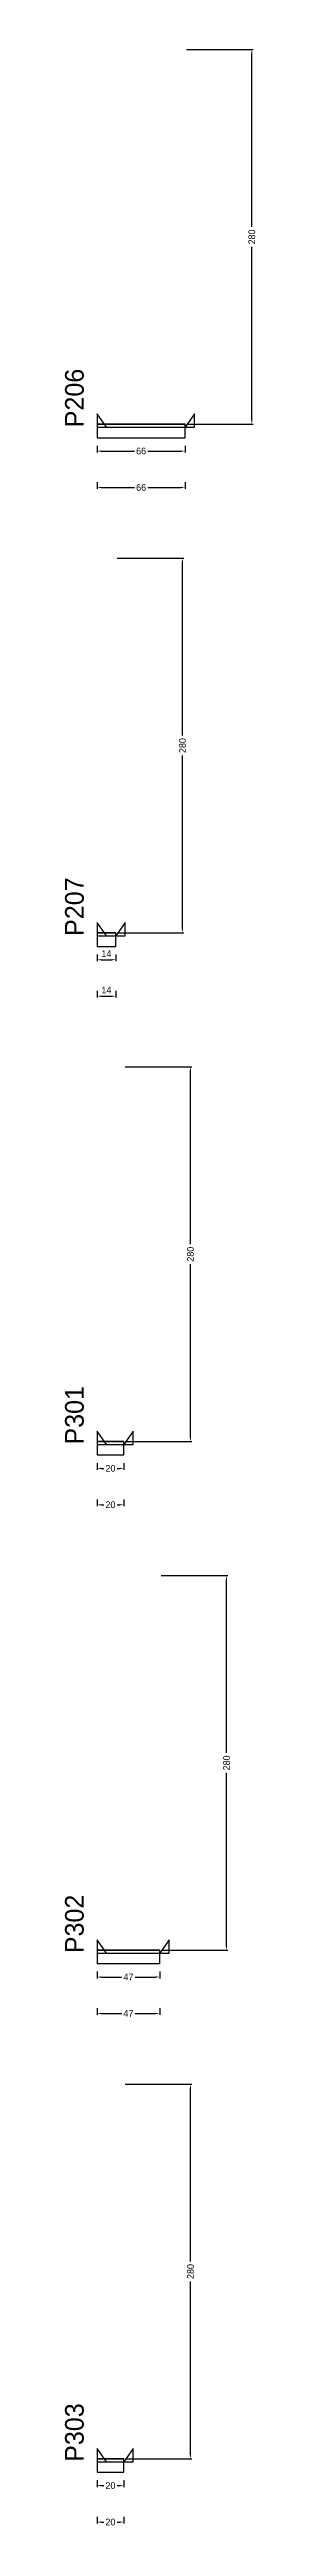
# Model space of a CAD drawing. Header units: centimetres. Extents: x -8500 to 4127, y -3806 to 295.
# Drawn here: x 3976 to 4119, y -3468 to -1618 of the extents above; entities that cross this region are included whole.
import ezdxf

# ---------------------------------------------------------------- set-up
doc = ezdxf.new("R2010")
doc.units = ezdxf.units.CM
for name, color, linetype in [('NOMENCLATURA', 7, 'Continuous'), ('SARR_2.2x10', 60, 'Continuous'), ('SARR_2.2x7', 40, 'Continuous')]:
    doc.layers.add(name, color=color, linetype=linetype)
doc.dimstyles.new('PAINEL-NOVA', dxfattribs={"dimtxt": 5, "dimasz": 3, "dimexe": 1, "dimexo": 1, "dimgap": 1, "dimtad": 1, "dimcen": 2.5, "dimazin": 3, "dimtfac": 1, "dimtmove": 0, "dimatfit": 3})

# ---------------------------------------------------------------- blocks, each defined once
blk = doc.blocks.new('_CLOSEDFILLED')
at = {"color": 0, "linetype": 'BYBLOCK'}
blk.add_solid([(-1, 0.16), (0, 0), (-1, -0.16)], dxfattribs=at)
blk = doc.blocks.new('*D151')
for p, q in [((4000, -1913.8), (4000, -1918.8)), ((4003, -1917.8), (4028, -1917.8)), ((4038, -1917.8), (4063, -1917.8)), ((4066, -1913.8), (4066, -1918.8))]:
    blk.add_line(p, q)
at = {"layer": 'Defpoints'}
for p in [(4000, -1912.8), (4000, -1917.8), (4066, -1912.8)]:
    blk.add_point(p, dxfattribs=at)
at = {"layer": 'SARR_2.2x10', "xscale": 3, "yscale": 3, "rotation": 180}
blk.add_blockref('_CLOSEDFILLED', (4000, -1917.8), dxfattribs=at)
at = {"layer": 'SARR_2.2x10', "xscale": 3, "yscale": 3}
blk.add_blockref('_CLOSEDFILLED', (4066, -1917.8), dxfattribs=at)
at = {"layer": 'SARR_2.2x10', "insert": (4033, -1917.8), "char_height": 5, "attachment_point": 5}
blk.add_mtext('66', dxfattribs=at)
blk = doc.blocks.new('*D152')
for p, q in [((4067, -1617.8), (4117, -1617.8)), ((4116, -1750.3), (4116, -1620.8)), ((4116, -1894.8), (4116, -1765.3)), ((4067, -1897.8), (4117, -1897.8))]:
    blk.add_line(p, q)
at = {"layer": 'Defpoints'}
for p in [(4066, -1617.8), (4066, -1897.8), (4116, -1897.8)]:
    blk.add_point(p, dxfattribs=at)
at = {"layer": 'SARR_2.2x10', "xscale": 3, "yscale": 3}
for p, rotation in [((4116, -1617.8), 90), ((4116, -1897.8), 270)]:
    blk.add_blockref('_CLOSEDFILLED', p, dxfattribs=dict(at, rotation=rotation))
at = {"layer": 'SARR_2.2x10', "insert": (4116, -1757.8), "char_height": 5, "attachment_point": 5, "rotation": 90}
blk.add_mtext('280', dxfattribs=at)
blk = doc.blocks.new('*D153')
for p, q in [((4067, -1617.8), (4117, -1617.8)), ((4116, -1750.3), (4116, -1620.8)), ((4116, -1894.8), (4116, -1765.3)), ((4067, -1897.8), (4117, -1897.8))]:
    blk.add_line(p, q)
at = {"layer": 'Defpoints'}
for p in [(4066, -1617.8), (4066, -1897.8), (4116, -1897.8)]:
    blk.add_point(p, dxfattribs=at)
at = {"layer": 'SARR_2.2x10', "xscale": 3, "yscale": 3}
for p, rotation in [((4116, -1617.8), 90), ((4116, -1897.8), 270)]:
    blk.add_blockref('_CLOSEDFILLED', p, dxfattribs=dict(at, rotation=rotation))
at = {"layer": 'SARR_2.2x10', "insert": (4116, -1757.8), "char_height": 5, "attachment_point": 5, "rotation": 90}
blk.add_mtext('280', dxfattribs=at)
blk = doc.blocks.new('*D154')
for p, q in [((4067, -1617.8), (4117, -1617.8)), ((4116, -1750.3), (4116, -1620.8)), ((4116, -1894.8), (4116, -1765.3)), ((4067, -1897.8), (4117, -1897.8))]:
    blk.add_line(p, q)
at = {"layer": 'Defpoints'}
for p in [(4066, -1617.8), (4066, -1897.8), (4116, -1897.8)]:
    blk.add_point(p, dxfattribs=at)
at = {"layer": 'SARR_2.2x10', "xscale": 3, "yscale": 3}
for p, rotation in [((4116, -1617.8), 90), ((4116, -1897.8), 270)]:
    blk.add_blockref('_CLOSEDFILLED', p, dxfattribs=dict(at, rotation=rotation))
at = {"layer": 'SARR_2.2x10', "insert": (4116, -1757.8), "char_height": 5, "attachment_point": 5, "rotation": 90}
blk.add_mtext('280', dxfattribs=at)
blk = doc.blocks.new('*D155')
for p, q in [((4067, -1617.8), (4117, -1617.8)), ((4116, -1750.3), (4116, -1620.8)), ((4116, -1894.8), (4116, -1765.3)), ((4067, -1897.8), (4117, -1897.8))]:
    blk.add_line(p, q)
at = {"layer": 'Defpoints'}
for p in [(4066, -1617.8), (4066, -1897.8), (4116, -1897.8)]:
    blk.add_point(p, dxfattribs=at)
at = {"layer": 'SARR_2.2x10', "xscale": 3, "yscale": 3}
for p, rotation in [((4116, -1617.8), 90), ((4116, -1897.8), 270)]:
    blk.add_blockref('_CLOSEDFILLED', p, dxfattribs=dict(at, rotation=rotation))
at = {"layer": 'SARR_2.2x10', "insert": (4116, -1757.8), "char_height": 5, "attachment_point": 5, "rotation": 90}
blk.add_mtext('280', dxfattribs=at)
blk = doc.blocks.new('*D156')
for p, q in [((4000, -1941), (4000, -1946)), ((4066, -1941), (4066, -1946)), ((4003, -1945), (4028, -1945)), ((4038, -1945), (4063, -1945))]:
    blk.add_line(p, q)
at = {"layer": 'Defpoints'}
for p in [(4000, -1940), (4066, -1940), (4000, -1945)]:
    blk.add_point(p, dxfattribs=at)
at = {"layer": 'SARR_2.2x10', "xscale": 3, "yscale": 3, "rotation": 180}
blk.add_blockref('_CLOSEDFILLED', (4000, -1945), dxfattribs=at)
at = {"layer": 'SARR_2.2x10', "xscale": 3, "yscale": 3}
blk.add_blockref('_CLOSEDFILLED', (4066, -1945), dxfattribs=at)
at = {"layer": 'SARR_2.2x10', "insert": (4033, -1945), "char_height": 5, "attachment_point": 5}
blk.add_mtext('66', dxfattribs=at)
blk = doc.blocks.new('GRA-E')
at = {"layer": 'SARR_2.2x7'}
blk.add_lwpolyline([(0, 0), (7, 0), (0, 10)], close=True, dxfattribs=at)
blk = doc.blocks.new('GRA-D')
at = {"layer": 'SARR_2.2x7'}
blk.add_lwpolyline([(0, 0), (7, 0), (7, 10)], close=True, dxfattribs=at)
blk = doc.blocks.new('*D177')
for p, q in [((4000, -2293.8), (4000, -2298.8)), ((4014, -2293.8), (4014, -2298.8)), ((4003, -2297.8), (4011, -2297.8))]:
    blk.add_line(p, q)
at = {"layer": 'Defpoints'}
for p in [(4000, -2292.8), (4014, -2292.8), (4000, -2297.8)]:
    blk.add_point(p, dxfattribs=at)
at = {"layer": 'SARR_2.2x10', "xscale": 3, "yscale": 3, "rotation": 180}
blk.add_blockref('_CLOSEDFILLED', (4000, -2297.8), dxfattribs=at)
at = {"layer": 'SARR_2.2x10', "xscale": 3, "yscale": 3}
blk.add_blockref('_CLOSEDFILLED', (4014, -2297.8), dxfattribs=at)
at = {"layer": 'SARR_2.2x10', "insert": (4007, -2293.3), "char_height": 5, "attachment_point": 5}
blk.add_mtext('14', dxfattribs=at)
blk = doc.blocks.new('*D178')
for p, q in [((4015, -1997.8), (4065, -1997.8)), ((4064, -2130.3), (4064, -2000.8)), ((4064, -2274.8), (4064, -2145.3)), ((4015, -2277.8), (4065, -2277.8))]:
    blk.add_line(p, q)
at = {"layer": 'Defpoints'}
for p in [(4014, -1997.8), (4014, -2277.8), (4064, -2277.8)]:
    blk.add_point(p, dxfattribs=at)
at = {"layer": 'SARR_2.2x10', "xscale": 3, "yscale": 3}
for p, rotation in [((4064, -1997.8), 90), ((4064, -2277.8), 270)]:
    blk.add_blockref('_CLOSEDFILLED', p, dxfattribs=dict(at, rotation=rotation))
at = {"layer": 'SARR_2.2x10', "insert": (4064, -2137.8), "char_height": 5, "attachment_point": 5, "rotation": 90}
blk.add_mtext('280', dxfattribs=at)
blk = doc.blocks.new('*D179')
for p, q in [((4015, -1997.8), (4065, -1997.8)), ((4064, -2130.3), (4064, -2000.8)), ((4064, -2274.8), (4064, -2145.3)), ((4015, -2277.8), (4065, -2277.8))]:
    blk.add_line(p, q)
at = {"layer": 'Defpoints'}
for p in [(4014, -1997.8), (4014, -2277.8), (4064, -2277.8)]:
    blk.add_point(p, dxfattribs=at)
at = {"layer": 'SARR_2.2x10', "xscale": 3, "yscale": 3}
for p, rotation in [((4064, -1997.8), 90), ((4064, -2277.8), 270)]:
    blk.add_blockref('_CLOSEDFILLED', p, dxfattribs=dict(at, rotation=rotation))
at = {"layer": 'SARR_2.2x10', "insert": (4064, -2137.8), "char_height": 5, "attachment_point": 5, "rotation": 90}
blk.add_mtext('280', dxfattribs=at)
blk = doc.blocks.new('*D180')
for p, q in [((4015, -1997.8), (4065, -1997.8)), ((4064, -2130.3), (4064, -2000.8)), ((4064, -2274.8), (4064, -2145.3)), ((4015, -2277.8), (4065, -2277.8))]:
    blk.add_line(p, q)
at = {"layer": 'Defpoints'}
for p in [(4014, -1997.8), (4014, -2277.8), (4064, -2277.8)]:
    blk.add_point(p, dxfattribs=at)
at = {"layer": 'SARR_2.2x10', "xscale": 3, "yscale": 3}
for p, rotation in [((4064, -1997.8), 90), ((4064, -2277.8), 270)]:
    blk.add_blockref('_CLOSEDFILLED', p, dxfattribs=dict(at, rotation=rotation))
at = {"layer": 'SARR_2.2x10', "insert": (4064, -2137.8), "char_height": 5, "attachment_point": 5, "rotation": 90}
blk.add_mtext('280', dxfattribs=at)
blk = doc.blocks.new('*D181')
for p, q in [((4015, -1997.8), (4065, -1997.8)), ((4064, -2130.3), (4064, -2000.8)), ((4064, -2274.8), (4064, -2145.3)), ((4015, -2277.8), (4065, -2277.8))]:
    blk.add_line(p, q)
at = {"layer": 'Defpoints'}
for p in [(4014, -1997.8), (4014, -2277.8), (4064, -2277.8)]:
    blk.add_point(p, dxfattribs=at)
at = {"layer": 'SARR_2.2x10', "xscale": 3, "yscale": 3}
for p, rotation in [((4064, -1997.8), 90), ((4064, -2277.8), 270)]:
    blk.add_blockref('_CLOSEDFILLED', p, dxfattribs=dict(at, rotation=rotation))
at = {"layer": 'SARR_2.2x10', "insert": (4064, -2137.8), "char_height": 5, "attachment_point": 5, "rotation": 90}
blk.add_mtext('280', dxfattribs=at)
blk = doc.blocks.new('*D182')
for p, q in [((4000, -2321), (4000, -2326)), ((4003, -2325), (4011, -2325)), ((4014, -2321), (4014, -2326))]:
    blk.add_line(p, q)
at = {"layer": 'Defpoints'}
for p in [(4000, -2320), (4000, -2325), (4014, -2320)]:
    blk.add_point(p, dxfattribs=at)
at = {"layer": 'SARR_2.2x10', "xscale": 3, "yscale": 3, "rotation": 180}
blk.add_blockref('_CLOSEDFILLED', (4000, -2325), dxfattribs=at)
at = {"layer": 'SARR_2.2x10', "xscale": 3, "yscale": 3}
blk.add_blockref('_CLOSEDFILLED', (4014, -2325), dxfattribs=at)
at = {"layer": 'SARR_2.2x10', "insert": (4007, -2320.5), "char_height": 5, "attachment_point": 5}
blk.add_mtext('14', dxfattribs=at)
blk = doc.blocks.new('*D203')
for p, q in [((4000, -2673.8), (4000, -2678.8)), ((4003, -2677.8), (4005, -2677.8)), ((4015, -2677.8), (4017, -2677.8)), ((4020, -2673.8), (4020, -2678.8))]:
    blk.add_line(p, q)
at = {"layer": 'Defpoints'}
for p in [(4000, -2672.8), (4000, -2677.8), (4020, -2672.8)]:
    blk.add_point(p, dxfattribs=at)
at = {"layer": 'SARR_2.2x10', "xscale": 3, "yscale": 3, "rotation": 180}
blk.add_blockref('_CLOSEDFILLED', (4000, -2677.8), dxfattribs=at)
at = {"layer": 'SARR_2.2x10', "xscale": 3, "yscale": 3}
blk.add_blockref('_CLOSEDFILLED', (4020, -2677.8), dxfattribs=at)
at = {"layer": 'SARR_2.2x10', "insert": (4010, -2677.8), "char_height": 5, "attachment_point": 5}
blk.add_mtext('20', dxfattribs=at)
blk = doc.blocks.new('*D204')
for p, q in [((4021, -2377.8), (4071, -2377.8)), ((4070, -2510.3), (4070, -2380.8)), ((4070, -2654.8), (4070, -2525.3)), ((4021, -2657.8), (4071, -2657.8))]:
    blk.add_line(p, q)
at = {"layer": 'Defpoints'}
for p in [(4020, -2377.8), (4020, -2657.8), (4070, -2657.8)]:
    blk.add_point(p, dxfattribs=at)
at = {"layer": 'SARR_2.2x10', "xscale": 3, "yscale": 3}
for p, rotation in [((4070, -2377.8), 90), ((4070, -2657.8), 270)]:
    blk.add_blockref('_CLOSEDFILLED', p, dxfattribs=dict(at, rotation=rotation))
at = {"layer": 'SARR_2.2x10', "insert": (4070, -2517.8), "char_height": 5, "attachment_point": 5, "rotation": 90}
blk.add_mtext('280', dxfattribs=at)
blk = doc.blocks.new('*D205')
for p, q in [((4021, -2377.8), (4071, -2377.8)), ((4070, -2510.3), (4070, -2380.8)), ((4070, -2654.8), (4070, -2525.3)), ((4021, -2657.8), (4071, -2657.8))]:
    blk.add_line(p, q)
at = {"layer": 'Defpoints'}
for p in [(4020, -2377.8), (4020, -2657.8), (4070, -2657.8)]:
    blk.add_point(p, dxfattribs=at)
at = {"layer": 'SARR_2.2x10', "xscale": 3, "yscale": 3}
for p, rotation in [((4070, -2377.8), 90), ((4070, -2657.8), 270)]:
    blk.add_blockref('_CLOSEDFILLED', p, dxfattribs=dict(at, rotation=rotation))
at = {"layer": 'SARR_2.2x10', "insert": (4070, -2517.8), "char_height": 5, "attachment_point": 5, "rotation": 90}
blk.add_mtext('280', dxfattribs=at)
blk = doc.blocks.new('*D206')
for p, q in [((4021, -2377.8), (4071, -2377.8)), ((4070, -2510.3), (4070, -2380.8)), ((4070, -2654.8), (4070, -2525.3)), ((4021, -2657.8), (4071, -2657.8))]:
    blk.add_line(p, q)
at = {"layer": 'Defpoints'}
for p in [(4020, -2377.8), (4020, -2657.8), (4070, -2657.8)]:
    blk.add_point(p, dxfattribs=at)
at = {"layer": 'SARR_2.2x10', "xscale": 3, "yscale": 3}
for p, rotation in [((4070, -2377.8), 90), ((4070, -2657.8), 270)]:
    blk.add_blockref('_CLOSEDFILLED', p, dxfattribs=dict(at, rotation=rotation))
at = {"layer": 'SARR_2.2x10', "insert": (4070, -2517.8), "char_height": 5, "attachment_point": 5, "rotation": 90}
blk.add_mtext('280', dxfattribs=at)
blk = doc.blocks.new('*D207')
for p, q in [((4021, -2377.8), (4071, -2377.8)), ((4070, -2510.3), (4070, -2380.8)), ((4070, -2654.8), (4070, -2525.3)), ((4021, -2657.8), (4071, -2657.8))]:
    blk.add_line(p, q)
at = {"layer": 'Defpoints'}
for p in [(4020, -2377.8), (4020, -2657.8), (4070, -2657.8)]:
    blk.add_point(p, dxfattribs=at)
at = {"layer": 'SARR_2.2x10', "xscale": 3, "yscale": 3}
for p, rotation in [((4070, -2377.8), 90), ((4070, -2657.8), 270)]:
    blk.add_blockref('_CLOSEDFILLED', p, dxfattribs=dict(at, rotation=rotation))
at = {"layer": 'SARR_2.2x10', "insert": (4070, -2517.8), "char_height": 5, "attachment_point": 5, "rotation": 90}
blk.add_mtext('280', dxfattribs=at)
blk = doc.blocks.new('*D208')
for p, q in [((4000, -2701), (4000, -2706)), ((4020, -2701), (4020, -2706)), ((4003, -2705), (4005, -2705)), ((4015, -2705), (4017, -2705))]:
    blk.add_line(p, q)
at = {"layer": 'Defpoints'}
for p in [(4000, -2700), (4020, -2700), (4000, -2705)]:
    blk.add_point(p, dxfattribs=at)
at = {"layer": 'SARR_2.2x10', "xscale": 3, "yscale": 3, "rotation": 180}
blk.add_blockref('_CLOSEDFILLED', (4000, -2705), dxfattribs=at)
at = {"layer": 'SARR_2.2x10', "xscale": 3, "yscale": 3}
blk.add_blockref('_CLOSEDFILLED', (4020, -2705), dxfattribs=at)
at = {"layer": 'SARR_2.2x10', "insert": (4010, -2705), "char_height": 5, "attachment_point": 5}
blk.add_mtext('20', dxfattribs=at)
blk = doc.blocks.new('*D229')
for p, q in [((4000, -3053.8), (4000, -3058.8)), ((4003, -3057.8), (4018.5, -3057.8)), ((4028.5, -3057.8), (4044, -3057.8)), ((4047, -3053.8), (4047, -3058.8))]:
    blk.add_line(p, q)
at = {"layer": 'Defpoints'}
for p in [(4000, -3052.8), (4047, -3052.8), (4000, -3057.8)]:
    blk.add_point(p, dxfattribs=at)
at = {"layer": 'SARR_2.2x10', "xscale": 3, "yscale": 3, "rotation": 180}
blk.add_blockref('_CLOSEDFILLED', (4000, -3057.8), dxfattribs=at)
at = {"layer": 'SARR_2.2x10', "xscale": 3, "yscale": 3}
blk.add_blockref('_CLOSEDFILLED', (4047, -3057.8), dxfattribs=at)
at = {"layer": 'SARR_2.2x10', "insert": (4023.5, -3057.8), "char_height": 5, "attachment_point": 5}
blk.add_mtext('47', dxfattribs=at)
blk = doc.blocks.new('*D230')
for p, q in [((4048, -2757.8), (4098, -2757.8)), ((4097, -2890.3), (4097, -2760.8)), ((4097, -3034.8), (4097, -2905.3)), ((4048, -3037.8), (4098, -3037.8))]:
    blk.add_line(p, q)
at = {"layer": 'Defpoints'}
for p in [(4047, -2757.8), (4047, -3037.8), (4097, -3037.8)]:
    blk.add_point(p, dxfattribs=at)
at = {"layer": 'SARR_2.2x10', "xscale": 3, "yscale": 3}
for p, rotation in [((4097, -2757.8), 90), ((4097, -3037.8), 270)]:
    blk.add_blockref('_CLOSEDFILLED', p, dxfattribs=dict(at, rotation=rotation))
at = {"layer": 'SARR_2.2x10', "insert": (4097, -2897.8), "char_height": 5, "attachment_point": 5, "rotation": 90}
blk.add_mtext('280', dxfattribs=at)
blk = doc.blocks.new('*D231')
for p, q in [((4048, -2757.8), (4098, -2757.8)), ((4097, -2890.3), (4097, -2760.8)), ((4097, -3034.8), (4097, -2905.3)), ((4048, -3037.8), (4098, -3037.8))]:
    blk.add_line(p, q)
at = {"layer": 'Defpoints'}
for p in [(4047, -2757.8), (4047, -3037.8), (4097, -3037.8)]:
    blk.add_point(p, dxfattribs=at)
at = {"layer": 'SARR_2.2x10', "xscale": 3, "yscale": 3}
for p, rotation in [((4097, -2757.8), 90), ((4097, -3037.8), 270)]:
    blk.add_blockref('_CLOSEDFILLED', p, dxfattribs=dict(at, rotation=rotation))
at = {"layer": 'SARR_2.2x10', "insert": (4097, -2897.8), "char_height": 5, "attachment_point": 5, "rotation": 90}
blk.add_mtext('280', dxfattribs=at)
blk = doc.blocks.new('*D232')
for p, q in [((4048, -2757.8), (4098, -2757.8)), ((4097, -2890.3), (4097, -2760.8)), ((4097, -3034.8), (4097, -2905.3)), ((4048, -3037.8), (4098, -3037.8))]:
    blk.add_line(p, q)
at = {"layer": 'Defpoints'}
for p in [(4047, -2757.8), (4047, -3037.8), (4097, -3037.8)]:
    blk.add_point(p, dxfattribs=at)
at = {"layer": 'SARR_2.2x10', "xscale": 3, "yscale": 3}
for p, rotation in [((4097, -2757.8), 90), ((4097, -3037.8), 270)]:
    blk.add_blockref('_CLOSEDFILLED', p, dxfattribs=dict(at, rotation=rotation))
at = {"layer": 'SARR_2.2x10', "insert": (4097, -2897.8), "char_height": 5, "attachment_point": 5, "rotation": 90}
blk.add_mtext('280', dxfattribs=at)
blk = doc.blocks.new('*D233')
for p, q in [((4048, -2757.8), (4098, -2757.8)), ((4097, -2890.3), (4097, -2760.8)), ((4097, -3034.8), (4097, -2905.3)), ((4048, -3037.8), (4098, -3037.8))]:
    blk.add_line(p, q)
at = {"layer": 'Defpoints'}
for p in [(4047, -2757.8), (4047, -3037.8), (4097, -3037.8)]:
    blk.add_point(p, dxfattribs=at)
at = {"layer": 'SARR_2.2x10', "xscale": 3, "yscale": 3}
for p, rotation in [((4097, -2757.8), 90), ((4097, -3037.8), 270)]:
    blk.add_blockref('_CLOSEDFILLED', p, dxfattribs=dict(at, rotation=rotation))
at = {"layer": 'SARR_2.2x10', "insert": (4097, -2897.8), "char_height": 5, "attachment_point": 5, "rotation": 90}
blk.add_mtext('280', dxfattribs=at)
blk = doc.blocks.new('*D234')
for p, q in [((4000, -3081), (4000, -3086)), ((4003, -3085), (4018.5, -3085)), ((4028.5, -3085), (4044, -3085)), ((4047, -3081), (4047, -3086))]:
    blk.add_line(p, q)
at = {"layer": 'Defpoints'}
for p in [(4000, -3080), (4000, -3085), (4047, -3080)]:
    blk.add_point(p, dxfattribs=at)
at = {"layer": 'SARR_2.2x10', "xscale": 3, "yscale": 3, "rotation": 180}
blk.add_blockref('_CLOSEDFILLED', (4000, -3085), dxfattribs=at)
at = {"layer": 'SARR_2.2x10', "xscale": 3, "yscale": 3}
blk.add_blockref('_CLOSEDFILLED', (4047, -3085), dxfattribs=at)
at = {"layer": 'SARR_2.2x10', "insert": (4023.5, -3085), "char_height": 5, "attachment_point": 5}
blk.add_mtext('47', dxfattribs=at)
blk = doc.blocks.new('*D255')
for p, q in [((4000, -3433.8), (4000, -3438.8)), ((4003, -3437.8), (4005, -3437.8)), ((4015, -3437.8), (4017, -3437.8)), ((4020, -3433.8), (4020, -3438.8))]:
    blk.add_line(p, q)
at = {"layer": 'Defpoints'}
for p in [(4000, -3432.8), (4000, -3437.8), (4020, -3432.8)]:
    blk.add_point(p, dxfattribs=at)
at = {"layer": 'SARR_2.2x10', "xscale": 3, "yscale": 3, "rotation": 180}
blk.add_blockref('_CLOSEDFILLED', (4000, -3437.8), dxfattribs=at)
at = {"layer": 'SARR_2.2x10', "xscale": 3, "yscale": 3}
blk.add_blockref('_CLOSEDFILLED', (4020, -3437.8), dxfattribs=at)
at = {"layer": 'SARR_2.2x10', "insert": (4010, -3437.8), "char_height": 5, "attachment_point": 5}
blk.add_mtext('20', dxfattribs=at)
blk = doc.blocks.new('*D256')
for p, q in [((4021, -3137.8), (4071, -3137.8)), ((4070, -3270.3), (4070, -3140.8)), ((4070, -3414.8), (4070, -3285.3)), ((4021, -3417.8), (4071, -3417.8))]:
    blk.add_line(p, q)
at = {"layer": 'Defpoints'}
for p in [(4020, -3137.8), (4020, -3417.8), (4070, -3417.8)]:
    blk.add_point(p, dxfattribs=at)
at = {"layer": 'SARR_2.2x10', "xscale": 3, "yscale": 3}
for p, rotation in [((4070, -3137.8), 90), ((4070, -3417.8), 270)]:
    blk.add_blockref('_CLOSEDFILLED', p, dxfattribs=dict(at, rotation=rotation))
at = {"layer": 'SARR_2.2x10', "insert": (4070, -3277.8), "char_height": 5, "attachment_point": 5, "rotation": 90}
blk.add_mtext('280', dxfattribs=at)
blk = doc.blocks.new('*D257')
for p, q in [((4021, -3137.8), (4071, -3137.8)), ((4070, -3270.3), (4070, -3140.8)), ((4070, -3414.8), (4070, -3285.3)), ((4021, -3417.8), (4071, -3417.8))]:
    blk.add_line(p, q)
at = {"layer": 'Defpoints'}
for p in [(4020, -3137.8), (4020, -3417.8), (4070, -3417.8)]:
    blk.add_point(p, dxfattribs=at)
at = {"layer": 'SARR_2.2x10', "xscale": 3, "yscale": 3}
for p, rotation in [((4070, -3137.8), 90), ((4070, -3417.8), 270)]:
    blk.add_blockref('_CLOSEDFILLED', p, dxfattribs=dict(at, rotation=rotation))
at = {"layer": 'SARR_2.2x10', "insert": (4070, -3277.8), "char_height": 5, "attachment_point": 5, "rotation": 90}
blk.add_mtext('280', dxfattribs=at)
blk = doc.blocks.new('*D258')
for p, q in [((4021, -3137.8), (4071, -3137.8)), ((4070, -3270.3), (4070, -3140.8)), ((4070, -3414.8), (4070, -3285.3)), ((4021, -3417.8), (4071, -3417.8))]:
    blk.add_line(p, q)
at = {"layer": 'Defpoints'}
for p in [(4020, -3137.8), (4020, -3417.8), (4070, -3417.8)]:
    blk.add_point(p, dxfattribs=at)
at = {"layer": 'SARR_2.2x10', "xscale": 3, "yscale": 3}
for p, rotation in [((4070, -3137.8), 90), ((4070, -3417.8), 270)]:
    blk.add_blockref('_CLOSEDFILLED', p, dxfattribs=dict(at, rotation=rotation))
at = {"layer": 'SARR_2.2x10', "insert": (4070, -3277.8), "char_height": 5, "attachment_point": 5, "rotation": 90}
blk.add_mtext('280', dxfattribs=at)
blk = doc.blocks.new('*D259')
for p, q in [((4021, -3137.8), (4071, -3137.8)), ((4070, -3270.3), (4070, -3140.8)), ((4070, -3414.8), (4070, -3285.3)), ((4021, -3417.8), (4071, -3417.8))]:
    blk.add_line(p, q)
at = {"layer": 'Defpoints'}
for p in [(4020, -3137.8), (4020, -3417.8), (4070, -3417.8)]:
    blk.add_point(p, dxfattribs=at)
at = {"layer": 'SARR_2.2x10', "xscale": 3, "yscale": 3}
for p, rotation in [((4070, -3137.8), 90), ((4070, -3417.8), 270)]:
    blk.add_blockref('_CLOSEDFILLED', p, dxfattribs=dict(at, rotation=rotation))
at = {"layer": 'SARR_2.2x10', "insert": (4070, -3277.8), "char_height": 5, "attachment_point": 5, "rotation": 90}
blk.add_mtext('280', dxfattribs=at)
blk = doc.blocks.new('*D260')
for p, q in [((4000, -3461), (4000, -3466)), ((4003, -3465), (4005, -3465)), ((4015, -3465), (4017, -3465)), ((4020, -3461), (4020, -3466))]:
    blk.add_line(p, q)
at = {"layer": 'Defpoints'}
for p in [(4000, -3460), (4020, -3460), (4000, -3465)]:
    blk.add_point(p, dxfattribs=at)
at = {"layer": 'SARR_2.2x10', "xscale": 3, "yscale": 3, "rotation": 180}
blk.add_blockref('_CLOSEDFILLED', (4000, -3465), dxfattribs=at)
at = {"layer": 'SARR_2.2x10', "xscale": 3, "yscale": 3}
blk.add_blockref('_CLOSEDFILLED', (4020, -3465), dxfattribs=at)
at = {"layer": 'SARR_2.2x10', "insert": (4010, -3465), "char_height": 5, "attachment_point": 5}
blk.add_mtext('20', dxfattribs=at)

msp = doc.modelspace()

# ---------------------------------------------------------------- linework, layer by layer
at = {"layer": 'SARR_2.2x10'}
for p, q in [((4066, -1897.8), (4000, -1897.8)), ((4000, -1897.8), (4000, -1907.8)), ((4066, -1907.8), (4066, -1897.8)), ((4000, -1907.8), (4066, -1907.8)), ((4014, -2277.8), (4000, -2277.8)), ((4000, -2277.8), (4000, -2287.8)), ((4000, -2287.8), (4014, -2287.8)), ((4014, -2287.8), (4014, -2277.8)), ((4020, -2657.8), (4000, -2657.8)), ((4000, -2657.8), (4000, -2667.8)), ((4020, -2667.8), (4020, -2657.8)), ((4000, -2667.8), (4020, -2667.8)), ((4047, -3037.8), (4000, -3037.8)), ((4000, -3037.8), (4000, -3047.8)), ((4000, -3047.8), (4047, -3047.8)), ((4047, -3047.8), (4047, -3037.8)), ((4020, -3417.8), (4000, -3417.8)), ((4000, -3417.8), (4000, -3427.8)), ((4020, -3427.8), (4020, -3417.8)), ((4000, -3427.8), (4020, -3427.8))]:
    msp.add_line(p, q, dxfattribs=at)
at = {"layer": 'SARR_2.2x7'}
for p, q in [((4066, -1897.8), (4000, -1897.8)), ((4000, -1897.8), (4000, -1900)), ((4000, -1897.8), (4007, -1897.8)), ((4000, -1897.8), (4007, -1897.8)), ((4000, -1897.8), (4007, -1897.8)), ((4000, -1897.8), (4007, -1897.8)), ((4000, -1900), (4066, -1900)), ((4007, -1897.8), (4066, -1897.8)), ((4007, -1897.8), (4066, -1897.8)), ((4007, -1897.8), (4066, -1897.8)), ((4007, -1897.8), (4066, -1897.8)), ((4066, -1900), (4066, -1897.8)), ((4014, -2277.8), (4000, -2277.8)), ((4000, -2277.8), (4000, -2280)), ((4000, -2277.8), (4007, -2277.8)), ((4000, -2277.8), (4007, -2277.8)), ((4000, -2277.8), (4007, -2277.8)), ((4000, -2277.8), (4007, -2277.8)), ((4000, -2280), (4014, -2280)), ((4007, -2277.8), (4014, -2277.8)), ((4007, -2277.8), (4014, -2277.8)), ((4007, -2277.8), (4014, -2277.8)), ((4007, -2277.8), (4014, -2277.8)), ((4014, -2280), (4014, -2277.8)), ((4020, -2657.8), (4000, -2657.8)), ((4000, -2657.8), (4000, -2660)), ((4000, -2657.8), (4007, -2657.8)), ((4000, -2657.8), (4007, -2657.8)), ((4000, -2657.8), (4007, -2657.8)), ((4000, -2657.8), (4007, -2657.8)), ((4000, -2660), (4020, -2660)), ((4007, -2657.8), (4020, -2657.8)), ((4007, -2657.8), (4020, -2657.8)), ((4007, -2657.8), (4020, -2657.8)), ((4007, -2657.8), (4020, -2657.8)), ((4020, -2660), (4020, -2657.8)), ((4047, -3037.8), (4000, -3037.8)), ((4000, -3037.8), (4000, -3040)), ((4000, -3037.8), (4007, -3037.8)), ((4000, -3037.8), (4007, -3037.8)), ((4000, -3037.8), (4007, -3037.8)), ((4000, -3037.8), (4007, -3037.8)), ((4000, -3040), (4047, -3040)), ((4007, -3037.8), (4047, -3037.8)), ((4007, -3037.8), (4047, -3037.8)), ((4007, -3037.8), (4047, -3037.8)), ((4007, -3037.8), (4047, -3037.8)), ((4047, -3040), (4047, -3037.8)), ((4020, -3417.8), (4000, -3417.8)), ((4000, -3417.8), (4000, -3420)), ((4000, -3417.8), (4007, -3417.8)), ((4000, -3417.8), (4007, -3417.8)), ((4000, -3417.8), (4007, -3417.8)), ((4000, -3417.8), (4007, -3417.8)), ((4000, -3420), (4020, -3420)), ((4007, -3417.8), (4020, -3417.8)), ((4007, -3417.8), (4020, -3417.8)), ((4007, -3417.8), (4020, -3417.8)), ((4007, -3417.8), (4020, -3417.8)), ((4020, -3420), (4020, -3417.8))]:
    msp.add_line(p, q, dxfattribs=at)

# ---------------------------------------------------------------- block references
for name, p in [('GRA-E', (4000, -1900)), ('GRA-D', (4066, -1900)), ('GRA-E', (4000, -2280)), ('GRA-D', (4014, -2280)), ('GRA-E', (4000, -2660)), ('GRA-D', (4020, -2660)), ('GRA-E', (4000, -3040)), ('GRA-D', (4047, -3040)), ('GRA-E', (4000, -3420)), ('GRA-D', (4020, -3420))]:
    msp.add_blockref(name, p, dxfattribs=at)

# ---------------------------------------------------------------- texts
at = {"layer": 'NOMENCLATURA'}
for s, p in [('P206', (3990, -1900)), ('P207', (3990, -2280)), ('P301', (3990, -2660)), ('P302', (3990, -3040)), ('P303', (3990, -3420))]:
    msp.add_text(s, height=14, rotation=90, dxfattribs=at).set_placement(p)

# ---------------------------------------------------------------- dimensions: what is measured, and where the dimension line sits
at = {"layer": 'SARR_2.2x10'}
for base, p1, p2, picture, middle in [((4116, -1897.8), (4066, -1897.8), (4066, -1617.8), '*D152', (4116, -1757.8)), ((4116, -1897.8), (4066, -1897.8), (4066, -1617.8), '*D153', (4116, -1757.8)), ((4116, -1897.8), (4066, -1897.8), (4066, -1617.8), '*D154', (4116, -1757.8)), ((4116, -1897.8), (4066, -1897.8), (4066, -1617.8), '*D155', (4116, -1757.8)), ((4064, -2277.8), (4014, -2277.8), (4014, -1997.8), '*D178', (4064, -2137.8)), ((4064, -2277.8), (4014, -2277.8), (4014, -1997.8), '*D179', (4064, -2137.8)), ((4064, -2277.8), (4014, -2277.8), (4014, -1997.8), '*D180', (4064, -2137.8)), ((4064, -2277.8), (4014, -2277.8), (4014, -1997.8), '*D181', (4064, -2137.8)), ((4070, -2657.8), (4020, -2657.8), (4020, -2377.8), '*D204', (4070, -2517.8)), ((4070, -2657.8), (4020, -2657.8), (4020, -2377.8), '*D205', (4070, -2517.8)), ((4070, -2657.8), (4020, -2657.8), (4020, -2377.8), '*D206', (4070, -2517.8)), ((4070, -2657.8), (4020, -2657.8), (4020, -2377.8), '*D207', (4070, -2517.8)), ((4097, -3037.8), (4047, -3037.8), (4047, -2757.8), '*D230', (4097, -2897.8)), ((4097, -3037.8), (4047, -3037.8), (4047, -2757.8), '*D231', (4097, -2897.8)), ((4097, -3037.8), (4047, -3037.8), (4047, -2757.8), '*D232', (4097, -2897.8)), ((4097, -3037.8), (4047, -3037.8), (4047, -2757.8), '*D233', (4097, -2897.8)), ((4070, -3417.8), (4020, -3417.8), (4020, -3137.8), '*D256', (4070, -3277.8)), ((4070, -3417.8), (4020, -3417.8), (4020, -3137.8), '*D257', (4070, -3277.8)), ((4070, -3417.8), (4020, -3417.8), (4020, -3137.8), '*D258', (4070, -3277.8)), ((4070, -3417.8), (4020, -3417.8), (4020, -3137.8), '*D259', (4070, -3277.8))]:
    dim = msp.add_linear_dim(base=base, p1=p1, p2=p2, angle=90, dimstyle='PAINEL-NOVA', dxfattribs=at)
    dim.commit()
    dim.dimension.update_dxf_attribs({"geometry": picture, "text_midpoint": middle})
for base, p1, p2, picture, middle in [((4000, -1917.8), (4000, -1912.8), (4066, -1912.8), '*D151', (4033, -1917.8)), ((4000, -1945), (4000, -1940), (4066, -1940), '*D156', (4033, -1945)), ((4000, -2297.8), (4000, -2292.8), (4014, -2292.8), '*D177', (4007, -2293.3)), ((4000, -2325), (4000, -2320), (4014, -2320), '*D182', (4007, -2320.5)), ((4000, -2677.8), (4000, -2672.8), (4020, -2672.8), '*D203', (4010, -2677.8)), ((4000, -2705), (4000, -2700), (4020, -2700), '*D208', (4010, -2705)), ((4000, -3057.8), (4000, -3052.8), (4047, -3052.8), '*D229', (4023.5, -3057.8)), ((4000, -3085), (4000, -3080), (4047, -3080), '*D234', (4023.5, -3085)), ((4000, -3437.8), (4000, -3432.8), (4020, -3432.8), '*D255', (4010, -3437.8)), ((4000, -3465), (4000, -3460), (4020, -3460), '*D260', (4010, -3465))]:
    dim = msp.add_linear_dim(base=base, p1=p1, p2=p2, dimstyle='PAINEL-NOVA', dxfattribs=at)
    dim.commit()
    dim.dimension.update_dxf_attribs({"geometry": picture, "text_midpoint": middle})

doc.saveas('drawing.dxf')
